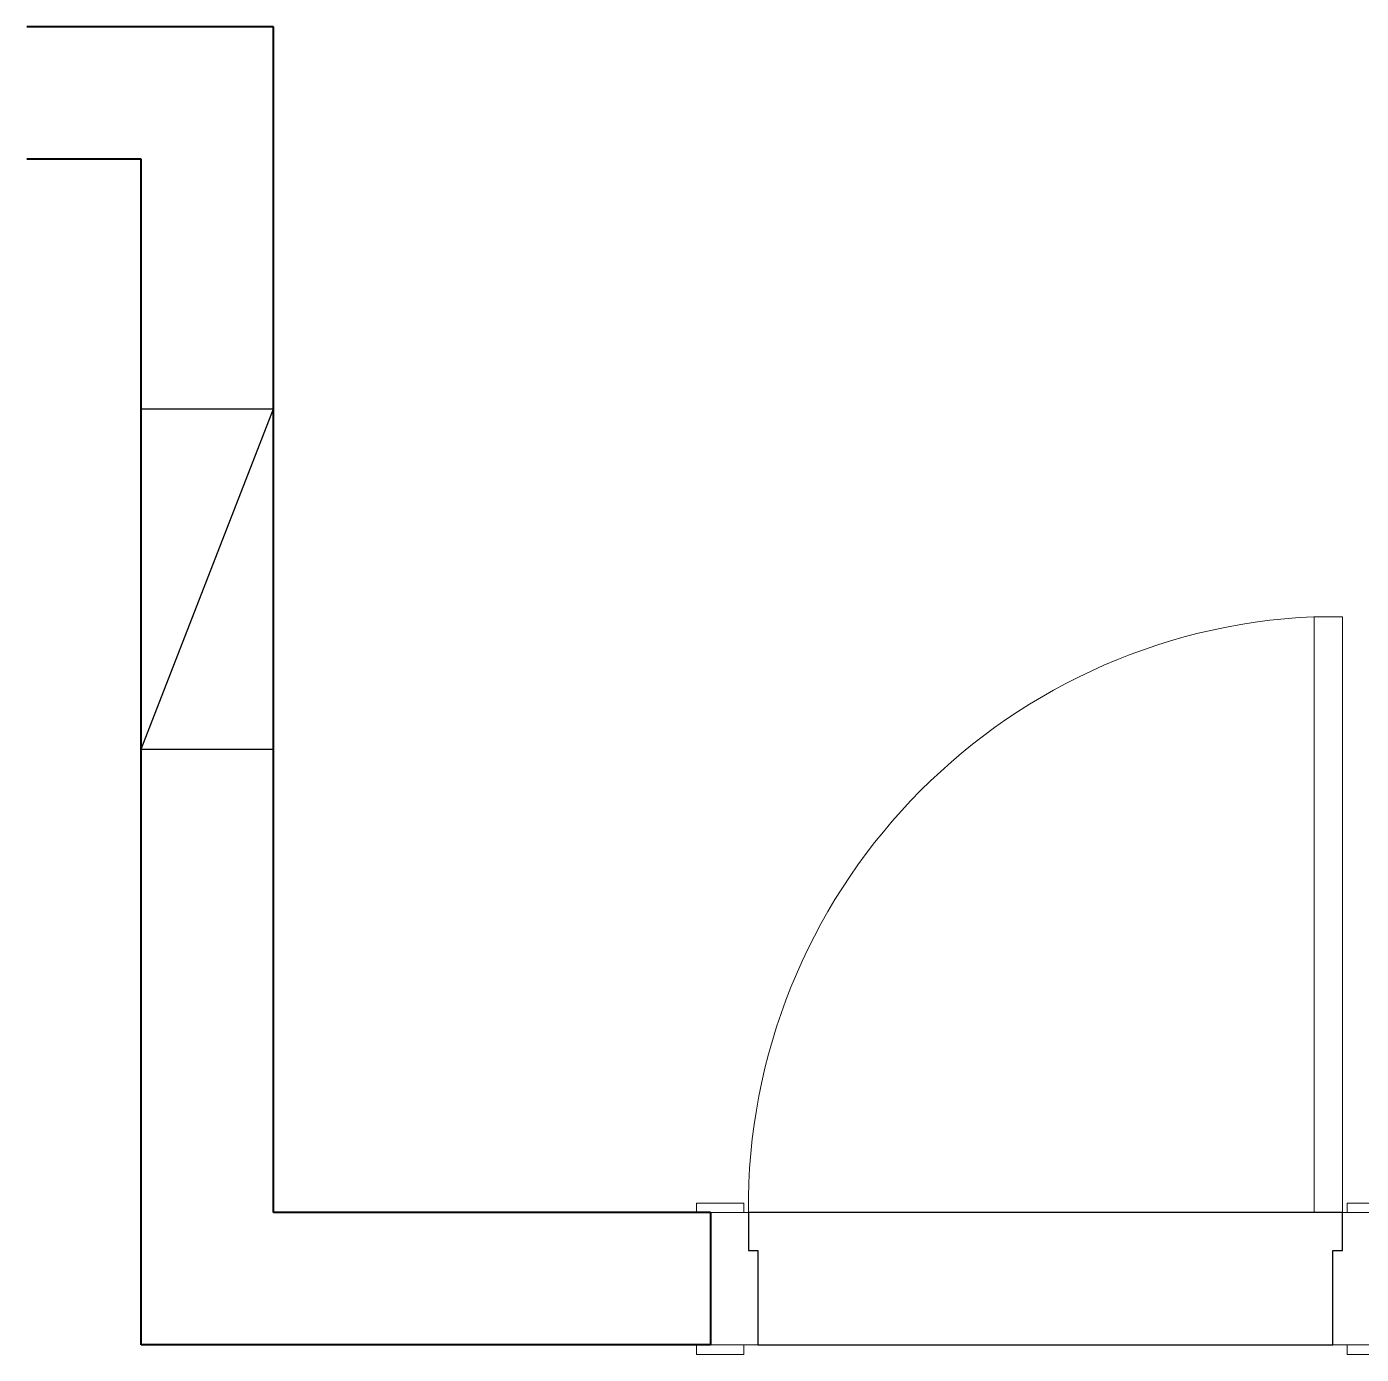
# Model space of a CAD drawing. Header units: millimetres. Extents: x 2625.3 to 2681.2, y 1230 to 1238.4.
# Drawn here: x 2643.756 to 2645.167, y 1236.956 to 1238.36 of the extents above; entities that cross this region are included whole.
import ezdxf

# ---------------------------------------------------------------- set-up
doc = ezdxf.new("R2010")
doc.units = ezdxf.units.MM
doc.layers.add('ALVENARIA', color=5, linetype='Continuous', lineweight=40)
doc.layers.add('ESQUADRIA', color=7, linetype='Continuous', lineweight=18)
doc.layers.add('SOLEIRAS', color=1, linetype='Continuous')

# ---------------------------------------------------------------- blocks, each defined once
blk = doc.blocks.new('A$C46843A02')
at = {"layer": 'ESQUADRIA'}
for p, q in [((0.015, 0.15), (0.015, 0.16)), ((0.065, 0.16), (0.015, 0.16)), ((0.065, 0.15), (0.065, 0.16)), ((0.065, 0.15), (0.065, 0.16)), ((0.05, 0.15), (0.065, 0.15)), ((0.015, 0), (0.015, 0.01)), ((0.065, 0), (0.015, 0)), ((0.065, 0), (0.015, 0)), ((0.05, 0.01), (0.065, 0.01)), ((0.065, 0), (0.065, 0.01)), ((0.065, 0), (0.065, 0.01)), ((0.065, 0), (0.065, 0.01)), ((0.065, 0), (0.065, 0.01))]:
    blk.add_line(p, q, dxfattribs=at)
blk.add_lwpolyline([(0.05, 0.15), (0.05, 0.01), (0.01, 0.01), (0.01, 0.05), (0, 0.05), (0, 0.15)], close=True, dxfattribs=at)

msp = doc.modelspace()

# ---------------------------------------------------------------- linework, layer by layer
for p, q in [((2643.8773, 1237.9557), (2644.0173, 1237.9557)), ((2643.8773, 1237.5957), (2644.0173, 1237.9557)), ((2643.8773, 1237.5957), (2644.0173, 1237.5957))]:
    msp.add_line(p, q)
at = {"layer": 'ALVENARIA'}
for p, q in [((2644.0173, 1238.3597), (2643.7563, 1238.3597)), ((2644.0173, 1237.1057), (2644.0173, 1238.3597)), ((2643.8773, 1238.2197), (2643.7563, 1238.2197)), ((2643.8773, 1236.9657), (2643.8773, 1238.2197)), ((2644.4793, 1237.1057), (2644.0173, 1237.1057)), ((2644.4793, 1237.1057), (2644.4793, 1236.9657)), ((2644.4793, 1236.9657), (2643.8773, 1236.9657))]:
    msp.add_line(p, q, dxfattribs=at)
at = {"layer": 'ESQUADRIA'}
msp.add_lwpolyline([(2645.1473, 1237.1057), (2645.1473, 1237.7357), (2645.1173, 1237.7357), (2645.1173, 1237.1057), (2645.1473, 1237.1057)], dxfattribs=at)
at = {"layer": 'ESQUADRIA', "color": 1}
msp.add_arc((2645.1451, 1237.1105), 0.6259, 92.5521, 180.4333, dxfattribs=at)
at = {"layer": 'SOLEIRAS', "color": 43}
msp.add_lwpolyline([(2644.5293, 1236.9657), (2645.1373, 1236.9657), (2645.1373, 1237.0657), (2645.1473, 1237.0657), (2645.1473, 1237.1057), (2644.5193, 1237.1057), (2644.5193, 1237.0657), (2644.5293, 1237.0657), (2644.5293, 1236.9657)], dxfattribs=at)

# ---------------------------------------------------------------- block references
at = {"rotation": 180}
msp.add_blockref('A$C46843A02', (2644.5293, 1237.1157), dxfattribs=at)
at = {"xscale": -1, "rotation": 180}
msp.add_blockref('A$C46843A02', (2645.1373, 1237.1157), dxfattribs=at)

doc.saveas('drawing.dxf')
